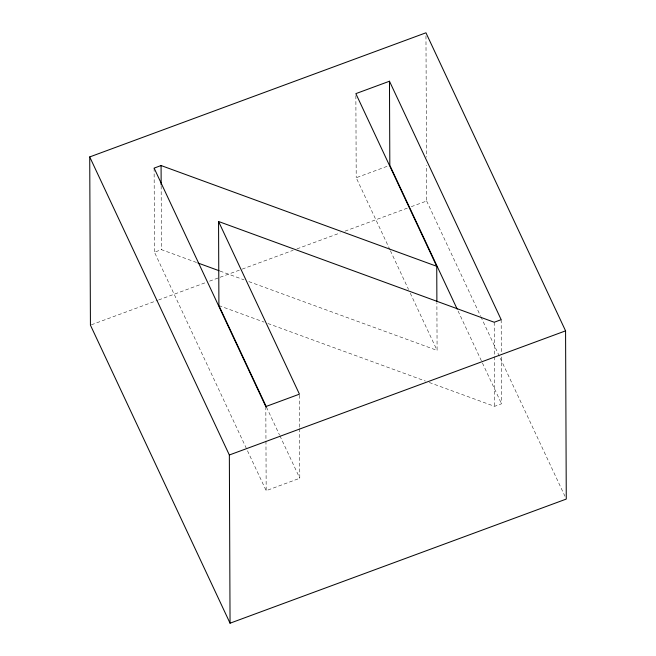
<?xml version="1.0" encoding="UTF-8"?>
<svg xmlns="http://www.w3.org/2000/svg" width="656" height="656" viewBox="0 0 656 656"><rect width="100%" height="100%" fill="white"/><g stroke="black" fill="none" stroke-linecap="round" stroke-linejoin="round"><path stroke-width="0.49" stroke-dasharray="3.28 2.46" d="M299.587 428.606L299.792 478.257L266.172 490.672L154.472 252.216L161.433 249.649L196.972 262.638M389.943 249.764L356.208 177.743L389.828 165.328M91.389 324.786L157.67 300.309M158.637 299.956L205.705 282.58M209.551 281.162L219.153 277.611M220.113 277.258L241.252 269.452M242.212 269.099L293.125 250.305M296.971 248.886L340.193 232.929M344.999 231.15L407.442 208.1M411.287 206.681L426.654 201.007L426.507 165.328M429.254 382.481L494.567 406.351L501.528 403.784L501.332 356.159M220.022 271.067L244.032 279.841M248.837 281.596L437.093 350.411L436.888 302.785M218.907 305.589L264.056 322.096M267.894 323.498L425.408 381.07M426.654 201.007L480.422 315.79M480.856 316.717L564.98 496.297M458.068 311.001L501.528 403.784M390.377 250.69L408.54 289.468M410.271 293.158L437.093 350.411M266.492 407.163L279.464 434.862M279.899 435.781L299.792 478.257M501.176 319.677L501.315 352.1M494.214 322.244L494.353 355.683M494.353 356.7L494.567 406.351M425.965 35.859L426.474 157.169M355.864 95.661L356.208 177.743M299.448 395.166L299.579 427.589M265.819 406.564L265.959 440.004M265.959 441.021L266.172 490.672M161.163 185.812L161.433 249.649M154.119 168.116L154.472 252.216"/><path stroke-width="0.98" d="M89.724 156.932L425.949 32.8L565.57 330.862L566.276 499.068L230.051 623.2L90.43 325.138L89.724 156.932L229.346 454.993L230.051 623.2M436.74 266.303L161.081 165.542L154.119 168.116L265.819 406.564L299.439 394.158L218.555 221.49L494.214 322.244L501.176 319.677L389.475 81.229L355.855 93.636L436.74 266.303L436.888 301.768M229.346 454.993L565.57 330.862M197.932 262.99L219.063 270.715M457.199 309.14L389.828 165.328L389.475 81.229M266.492 407.163L218.907 305.589L218.555 221.49M161.081 165.542L161.163 184.795"/></g></svg>
